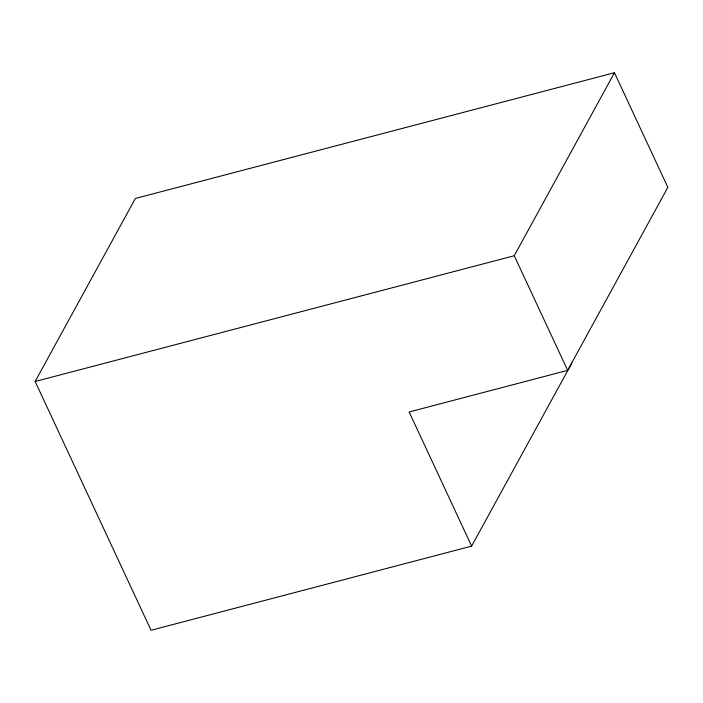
<?xml version="1.0" encoding="UTF-8"?>
<svg xmlns="http://www.w3.org/2000/svg" width="703" height="703" viewBox="0 0 703 703"><rect width="100%" height="100%" fill="white"/><g stroke="black" fill="none" stroke-linecap="round" stroke-linejoin="round"><path stroke-width="1.05" d="M35.15 381.492L135.345 198.474L614.457 72.725L667.85 187.35L567.655 370.367L409.146 411.967L471.634 546.126L151.04 630.275L35.15 381.492L514.253 255.743L614.457 72.725M471.634 546.126L571.838 363.108M514.253 255.743L567.655 370.367"/></g></svg>
